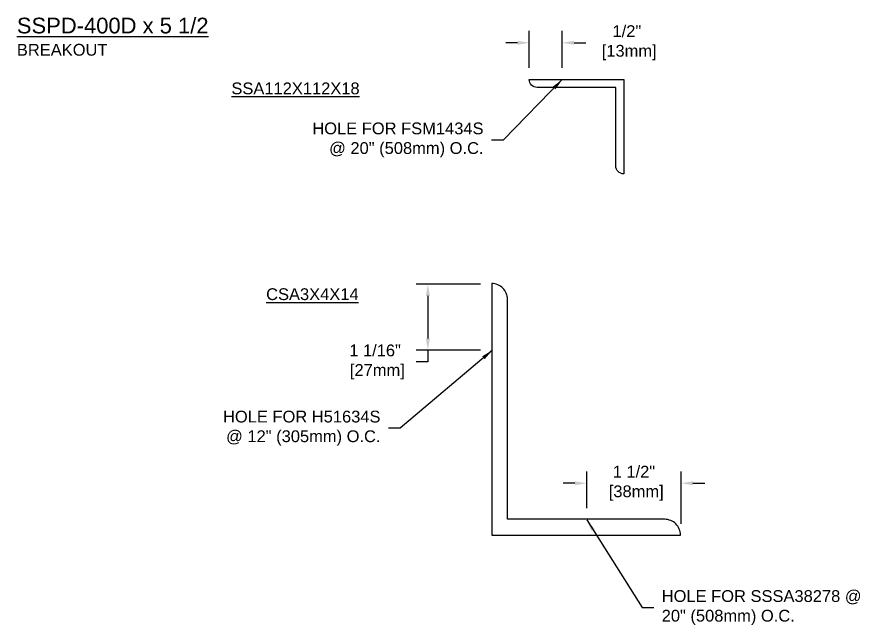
# Model space of a CAD drawing. Header units: inches. Extents: x 0.1 to 35.9, y 0 to 14.5.
# Drawn here: x 22.51 to 35.92, y 2.07 to 11.75 of the extents above; entities that cross this region are included whole.
import ezdxf

# ---------------------------------------------------------------- set-up
doc = ezdxf.new("R2010")
doc.units = ezdxf.units.IN
doc.header["$MEASUREMENT"] = 0
for name, color, linetype in [('Dimensions', 3, 'Continuous'), ('Metals', 7, 'Continuous'), ('Text', 2, 'Continuous')]:
    doc.layers.add(name, color=color, linetype=linetype)
doc.styles.add('ARIAL', font='arial.ttf')
doc.dimstyles.new('Arial', dxfattribs={"dimtxt": 0.1875, "dimasz": 0.1875, "dimexe": 0.1875, "dimexo": 0.1875, "dimgap": 0.1875, "dimtad": 0, "dimtih": 1, "dimtoh": 1, "dimdec": 4, "dimzin": 0, "dimdsep": 46, "dimlunit": 4, "dimtxsty": 'ARIAL', "dimcen": 0.1875, "dimadec": 0, "dimazin": 0, "dimtfac": 1, "dimtdec": 4, "dimtofl": 0, "dimtmove": 0, "dimatfit": 3, "dimfxl": 0, "dimfrac": 2, "dimtolj": 1, "dimtzin": 0, "dimarcsym": 0})

# ---------------------------------------------------------------- blocks, each defined once
blk = doc.blocks.new('SSA112X112X18')
blk.add_lwpolyline([(0, 0), (-1.5, 0), (-1.5, -1.5, 0.414214), (-1.375, -1.375), (-1.375, -0.125), (-0.125, -0.125, 0.414214)], format="xyb", close=True)
blk = doc.blocks.new('*D22')
at = {"layer": 'Defpoints', "color": 0}
for p in [(31.574, 4.327), (31.574, 3.743), (33.074, 3.493)]:
    blk.add_point(p, dxfattribs=at)
at = {"layer": 'Dimensions', "color": 0, "lineweight": -2}
for p, q in [((31.574, 3.931), (31.574, 4.515)), ((33.074, 3.681), (33.074, 4.515)), ((31.386, 4.327), (31.199, 4.327)), ((33.261, 4.327), (33.449, 4.327))]:
    blk.add_line(p, q, dxfattribs=at)
at = {"layer": 'Dimensions', "color": 0}
for points in [[(31.386, 4.358), (31.386, 4.296), (31.574, 4.327)], [(33.261, 4.358), (33.261, 4.296), (33.074, 4.327)]]:
    blk.add_solid(points, dxfattribs=at)
at = {"layer": 'Dimensions', "color": 0, "insert": (32.324, 4.327), "char_height": 0.1875, "attachment_point": 5, "style": 'ARIAL'}
blk.add_mtext('\\A1;1 1/2"\\P [38mm]', dxfattribs=at)
blk = doc.blocks.new('*D23')
at = {"layer": 'Defpoints', "color": 0}
for p in [(29.048, 7.493), (30.074, 7.493), (30.074, 6.444)]:
    blk.add_point(p, dxfattribs=at)
at = {"layer": 'Dimensions', "color": 0, "lineweight": -2}
for p, q in [((29.886, 7.493), (28.861, 7.493)), ((29.048, 7.306), (29.048, 6.631)), ((29.886, 6.444), (28.861, 6.444)), ((29.048, 6.444), (29.048, 6.256)), ((29.048, 6.256), (28.861, 6.256))]:
    blk.add_line(p, q, dxfattribs=at)
at = {"layer": 'Dimensions', "color": 0}
for points in [[(29.017, 7.306), (29.08, 7.306), (29.048, 7.493)], [(29.017, 6.631), (29.08, 6.631), (29.048, 6.444)]]:
    blk.add_solid(points, dxfattribs=at)
at = {"layer": 'Dimensions', "color": 0, "insert": (28.209, 6.256), "char_height": 0.1875, "attachment_point": 5, "style": 'ARIAL'}
blk.add_mtext('\\A1;1 1/16"\\P [27mm]', dxfattribs=at)
blk = doc.blocks.new('*D24')
at = {"layer": 'Defpoints', "color": 0}
for p in [(31.185, 11.334), (30.661, 10.748), (31.185, 10.748)]:
    blk.add_point(p, dxfattribs=at)
at = {"layer": 'Dimensions', "color": 0, "lineweight": -2}
for p, q in [((30.661, 10.935), (30.661, 11.521)), ((31.185, 10.935), (31.185, 11.521)), ((30.473, 11.334), (30.286, 11.334)), ((31.373, 11.334), (31.56, 11.334))]:
    blk.add_line(p, q, dxfattribs=at)
at = {"layer": 'Dimensions', "color": 0}
for points in [[(30.473, 11.365), (30.473, 11.302), (30.661, 11.334)], [(31.373, 11.365), (31.373, 11.302), (31.185, 11.334)]]:
    blk.add_solid(points, dxfattribs=at)
at = {"layer": 'Dimensions', "color": 0, "insert": (32.212, 11.334), "char_height": 0.1875, "attachment_point": 5, "style": 'ARIAL'}
blk.add_mtext('\\A1;1/2"\\P [13mm]', dxfattribs=at)
blk = doc.blocks.new('CSA3X4X14')
blk.add_lwpolyline([(0.25, 3.75, 0.414214), (0, 4), (0, 0), (3, 0, 0.414214), (2.75, 0.25), (0.25, 0.25)], format="xyb", close=True)

msp = doc.modelspace()

# ---------------------------------------------------------------- block references
at = {"layer": 'Metals', "xscale": -1}
msp.add_blockref('SSA112X112X18', (30.66099, 10.74783), dxfattribs=at)
at = {"layer": 'Metals'}
msp.add_blockref('CSA3X4X14', (30.0637, 3.50334), dxfattribs=at)

# ---------------------------------------------------------------- texts
at = {"layer": 'Text', "style": 'ARIAL'}
for s, insert, char_height, width, attachment_point in [('{\\LSSPD-400D x 5 1/2\\P\\H0.75x;\\lBREAKOUT}', (22.5143, 11.73239), 0.25, 4.7396332, 1), ('{\\LSSA112X112X18}', (27.96343, 10.60678), 0.1875, 2.2451472, 6), ('HOLE FOR FSM1434S \\P@ 20" (508mm) O.C.', (29.93303, 9.78693), 0.1875, 3.9506446, 6), ('\\A1;{\\LCSA3X4X14}', (26.47681, 7.33342), 0.1875, 2.4899842, 4), ('HOLE FOR H51634S \\P@ 12" (305mm) O.C.', (28.2951, 5.20316), 0.1875, 4.2482114, 6), ('HOLE FOR SSSA38278 @\\P20" (508mm) O.C.', (32.7653, 2.34855), 0.1875, 3.6647516, 4)]:
    msp.add_mtext(s, dxfattribs=dict(at, insert=insert, char_height=char_height, width=width, attachment_point=attachment_point))

# ---------------------------------------------------------------- dimensions: what is measured, and where the dimension line sits
at = {"layer": 'Dimensions'}
for base, p1, p2, picture, middle in [((31.18523, 11.33369), (30.66099, 10.74783), (31.18523, 10.74783), '*D24', (32.21226, 11.33369)), ((31.5737, 4.32711), (33.0737, 3.49334), (31.5737, 3.74334), '*D22', (32.3237, 4.32711))]:
    dim = msp.add_linear_dim(base=base, p1=p1, p2=p2, dimstyle='Arial', override={"dimpost": '\\X'}, dxfattribs=at)
    dim.commit()
    dim.dimension.update_dxf_attribs({"geometry": picture, "text_midpoint": middle, "dimtype": 160})
dim = msp.add_linear_dim(base=(29.0484, 7.49334), p1=(30.0737, 6.44367), p2=(30.0737, 7.49334), angle=90, dimstyle='Arial', override={"dimpost": '\\X'}, dxfattribs=at)
dim.commit()
dim.dimension.update_dxf_attribs({"geometry": '*D23', "text_midpoint": (28.20887, 6.25617), "dimtype": 160})

# ---------------------------------------------------------------- leaders
at = {"layer": 'Text', "annotation_type": 0, "has_hookline": 1}
for points, hookline_direction, text_width in [([(31.18523, 10.74783), (30.24553, 9.78693), (30.05803, 9.78693)], 1, 2.68741), ([(30.0737, 6.44367), (28.6076, 5.20316), (28.4201, 5.20316)], 1, 2.46935), ([(31.5737, 3.74334), (32.4528, 2.34855), (32.6403, 2.34855)], 0, 3.14721)]:
    msp.add_leader(points, dimstyle='Arial', override={"dimgap": 0.125, "dimtad": 0}, dxfattribs=dict(at, hookline_direction=hookline_direction, text_width=text_width))

doc.saveas('drawing.dxf')
